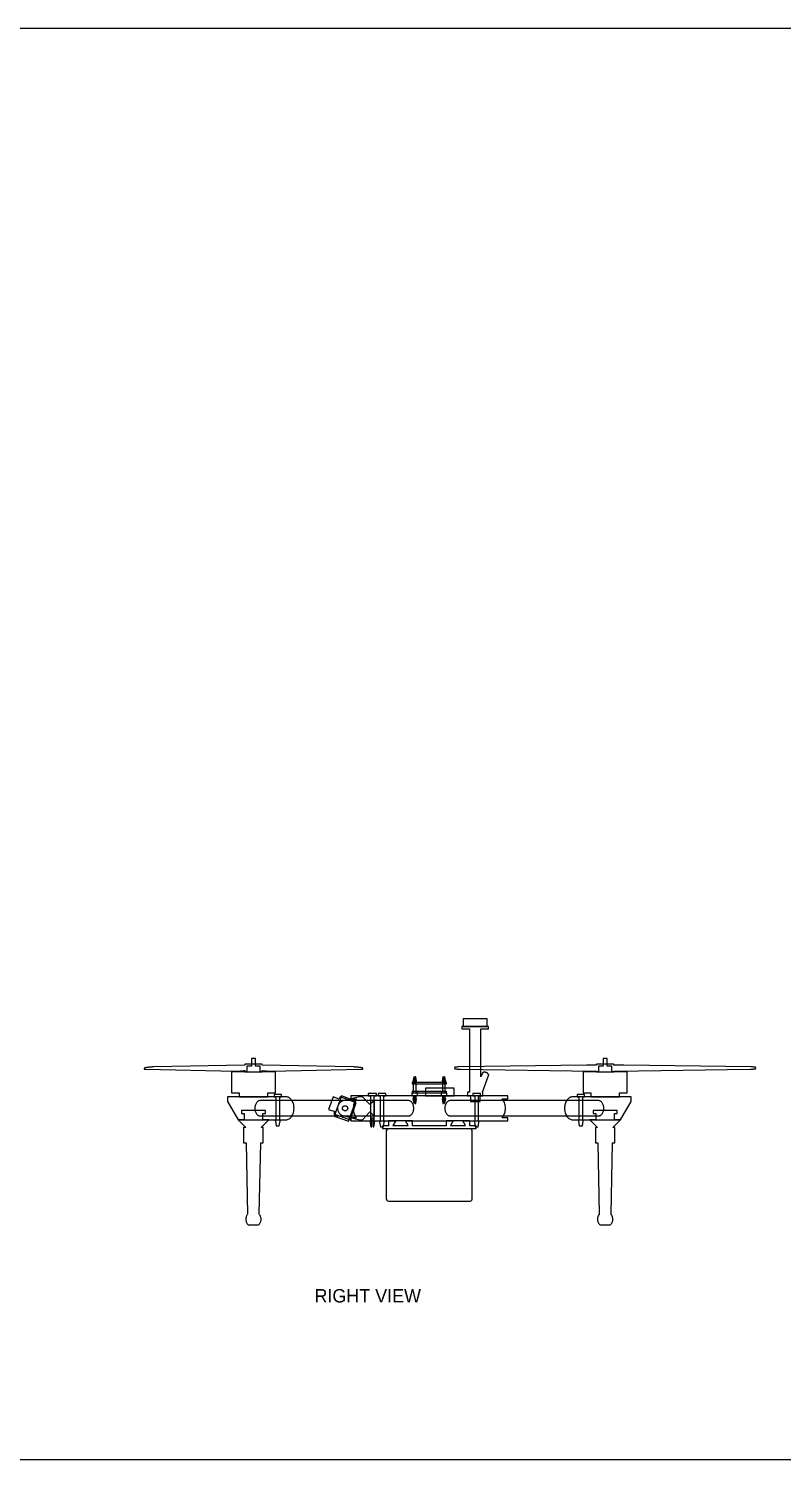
# Model space of a CAD drawing. Header units: millimetres. Extents: x -401 to 2363, y -354 to 1142.
# Drawn here: x 481 to 1269, y -354 to 1142 of the extents above; entities that cross this region are included whole.
import ezdxf

# ---------------------------------------------------------------- set-up
doc = ezdxf.new("R2010")
doc.units = ezdxf.units.MM
for name, color, linetype in [('BATTERY', 5, 'Continuous'), ('BATTERY_TRAY', 8, 'Continuous'), ('CAMERA', 7, 'Continuous'), ('CAMERA_CRADLE', 8, 'Continuous'), ('CAMERA_MOUNT', 8, 'Continuous'), ('FRAME', 7, 'Continuous'), ('GPS', 3, 'Continuous'), ('GPS_MAST', 8, 'Continuous'), ('HUB', 8, 'Continuous'), ('LEGS', 8, 'Continuous'), ('MOTOR_MOUNTS', 8, 'Continuous'), ('MOTORS', 9, 'Continuous'), ('PINS', 30, 'Continuous'), ('PROPS', 4, 'Continuous'), ('STACK', 3, 'Continuous'), ('STACK_PEGS', 30, 'Continuous'), ('TEXT', 7, 'Continuous'), ('TUBES', 7, 'Continuous'), ('VTX', 1, 'Continuous')]:
    doc.layers.add(name, color=color, linetype=linetype)

msp = doc.modelspace()

# ---------------------------------------------------------------- linework, layer by layer
at = {"layer": 'BATTERY'}
for p, q in [((855.5056, -9.63329), (855.0576, -10.7147)), ((855.0576, -10.7147), (855.0576, -81.8853)), ((856.3333, -8.80559), (855.5056, -9.63329)), ((857.4147, -8.35764), (856.3333, -8.80559)), ((942.5853, -8.35764), (857.4147, -8.35764)), ((943.6667, -8.80559), (942.5853, -8.35764)), ((944.4944, -9.63329), (943.6667, -8.80559)), ((944.9424, -10.7147), (944.4944, -9.63329)), ((944.9424, -81.8853), (944.9424, -10.7147)), ((855.0576, -81.8853), (855.5056, -82.9667)), ((855.5056, -82.9667), (856.3333, -83.7944)), ((856.3333, -83.7944), (857.4147, -84.2423)), ((857.4147, -84.2423), (942.5853, -84.2423)), ((942.5853, -84.2423), (943.6667, -83.7944)), ((943.6667, -83.7944), (944.4944, -82.9667)), ((944.4944, -82.9667), (944.9424, -81.8853))]:
    msp.add_line(p, q, dxfattribs=at)
at = {"layer": 'BATTERY_TRAY'}
for p, q in [((882.5, 0), (857.5, 0)), ((857.5, 0), (857.5, -5.29999)), ((882.5, -5.29999), (882.5, 0)), ((942.5, 0), (917.5, 0)), ((917.5, 0), (917.5, -5.29999)), ((942.5, -5.29999), (942.5, 0)), ((857.5, -5.29999), (851, -5.29999)), ((851, -5.29999), (851, -8.29999)), ((851, -8.29999), (949, -8.29999)), ((917.5, -5.29999), (882.5, -5.29999)), ((949, -5.29999), (942.5, -5.29999)), ((949, -8.29999), (949, -5.29999))]:
    msp.add_line(p, q, dxfattribs=at)
at = {"layer": 'CAMERA'}
for p, q in [((799.359, 25.0502), (794.571, 11.8945)), ((805.9369, 22.656), (799.359, 25.0502)), ((806.792, 25.0052), (805.9369, 22.656)), ((823.7064, 18.8489), (806.792, 25.0052)), ((817.2081, 0.99474), (823.7064, 18.8489)), ((794.571, 11.8945), (801.1486, 9.50032)), ((801.1486, 9.50032), (800.2936, 7.15109)), ((800.2936, 7.15109), (817.2081, 0.99474))]:
    msp.add_line(p, q, dxfattribs=at)
at = {"layer": 'CAMERA_CRADLE'}
for p, q in [((808.1763, 25.8848), (800.515, 4.83572)), ((823.2114, 20.4125), (808.1763, 25.8848)), ((815.5501, -0.63658), (823.2114, 20.4125)), ((800.515, 4.83572), (815.5501, -0.63658))]:
    msp.add_line(p, q, dxfattribs=at)
at = {"layer": 'CAMERA_MOUNT'}
for p, q in [((804.3445, 15.3223), (804.1537, 14.5607)), ((804.609, 16.0615), (804.3445, 15.3223)), ((804.9446, 16.7712), (804.609, 16.0615)), ((805.3483, 17.4445), (804.9446, 16.7712)), ((805.8159, 18.0751), (805.3483, 17.4445)), ((806.3432, 18.6568), (805.8159, 18.0751)), ((806.9249, 19.1841), (806.3432, 18.6568)), ((807.5554, 19.6517), (806.9249, 19.1841)), ((808.2288, 20.0554), (807.5554, 19.6517)), ((808.9385, 20.391), (808.2288, 20.0554)), ((809.6777, 20.6555), (808.9385, 20.391)), ((827, 25), (809.6777, 20.6555)), ((810.0908, 14.9092), (810.2871, 15.0871)), ((810.2871, 15.0871), (810.5, 15.245)), ((810.5, 15.245), (810.7272, 15.3812)), ((810.7272, 15.3812), (810.9668, 15.4945)), ((810.9668, 15.4945), (811.2162, 15.5837)), ((811.2162, 15.5837), (811.4733, 15.6481)), ((811.4733, 15.6481), (811.7354, 15.687)), ((811.7354, 15.687), (812, 15.7)), ((812, 15.7), (812.2646, 15.687)), ((812.2646, 15.687), (812.5267, 15.6481)), ((812.5267, 15.6481), (812.7838, 15.5837)), ((812.7838, 15.5837), (813.0332, 15.4945)), ((813.0332, 15.4945), (813.2728, 15.3812)), ((813.2728, 15.3812), (813.5, 15.245)), ((813.5, 15.245), (813.7129, 15.0871)), ((813.7129, 15.0871), (813.9092, 14.9092)), ((830, 25), (827, 25)), ((837.8, 16.8), (830, 25)), ((842.8, 21.3), (837.8, 16.8)), ((842.8, 4.7), (842.8, 21.3)), ((804.0385, 13.7841), (804, 13)), ((804, 13), (804.0385, 12.2159)), ((804.1537, 14.5607), (804.0385, 13.7841)), ((804.0385, 12.2159), (804.1537, 11.4393)), ((804.1537, 11.4393), (804.3445, 10.6777)), ((804.3445, 10.6777), (804.609, 9.93852)), ((804.609, 9.93852), (804.9446, 9.22882)), ((804.9446, 9.22882), (805.3483, 8.55544)), ((805.3483, 8.55544), (805.8159, 7.92485)), ((805.8159, 7.92485), (806.3432, 7.34314)), ((806.3432, 7.34314), (806.9249, 6.8159)), ((806.9249, 6.8159), (807.5554, 6.34824)), ((807.5554, 6.34824), (808.2288, 5.94463)), ((808.2288, 5.94463), (808.9385, 5.60896)), ((808.9385, 5.60896), (809.6777, 5.34447)), ((809.3, 13), (809.313, 13.2646)), ((809.313, 12.7354), (809.3, 13)), ((809.313, 13.2646), (809.3519, 13.5267)), ((809.3519, 12.4733), (809.313, 12.7354)), ((809.3519, 13.5267), (809.4163, 13.7838)), ((809.4163, 12.2162), (809.3519, 12.4733)), ((809.4163, 13.7838), (809.5055, 14.0332)), ((809.5055, 11.9668), (809.4163, 12.2162)), ((809.5055, 14.0332), (809.6188, 14.2728)), ((809.6188, 11.7272), (809.5055, 11.9668)), ((809.6188, 14.2728), (809.755, 14.5)), ((809.755, 11.5), (809.6188, 11.7272)), ((809.6777, 5.34447), (827, 1)), ((809.755, 14.5), (809.9129, 14.7129)), ((809.9129, 11.2871), (809.755, 11.5)), ((809.9129, 14.7129), (810.0908, 14.9092)), ((810.0908, 11.0908), (809.9129, 11.2871)), ((810.2871, 10.9129), (810.0908, 11.0908)), ((810.5, 10.755), (810.2871, 10.9129)), ((810.7272, 10.6188), (810.5, 10.755)), ((810.9668, 10.5055), (810.7272, 10.6188)), ((811.2162, 10.4163), (810.9668, 10.5055)), ((811.4733, 10.3519), (811.2162, 10.4163)), ((811.7354, 10.313), (811.4733, 10.3519)), ((812, 10.3), (811.7354, 10.313)), ((812.2646, 10.313), (812, 10.3)), ((812.5267, 10.3519), (812.2646, 10.313)), ((812.7838, 10.4163), (812.5267, 10.3519)), ((813.0332, 10.5055), (812.7838, 10.4163)), ((813.2728, 10.6188), (813.0332, 10.5055)), ((813.5, 10.755), (813.2728, 10.6188)), ((813.7129, 10.9129), (813.5, 10.755)), ((813.9092, 11.0908), (813.7129, 10.9129)), ((813.9092, 14.9092), (814.0871, 14.7129)), ((814.0871, 11.2871), (813.9092, 11.0908)), ((814.0871, 14.7129), (814.245, 14.5)), ((814.245, 11.5), (814.0871, 11.2871)), ((814.245, 14.5), (814.3812, 14.2728)), ((814.3812, 11.7272), (814.245, 11.5)), ((814.3812, 14.2728), (814.4945, 14.0332)), ((814.4945, 11.9668), (814.3812, 11.7272)), ((814.4945, 14.0332), (814.5837, 13.7838)), ((814.5837, 12.2162), (814.4945, 11.9668)), ((814.5837, 13.7838), (814.6481, 13.5267)), ((814.6481, 12.4733), (814.5837, 12.2162)), ((814.6481, 13.5267), (814.687, 13.2646)), ((814.687, 12.7354), (814.6481, 12.4733)), ((814.687, 13.2646), (814.7, 13)), ((814.7, 13), (814.687, 12.7354)), ((827, 1), (830, 1)), ((830, 1), (837.8, 9.2)), ((837.8, 9.2), (842.8, 4.7))]:
    msp.add_line(p, q, dxfattribs=at)
at = {"layer": 'FRAME'}
msp.add_lwpolyline([(-401.459, -353.99464), (2362.74204, -353.99464), (2362.74204, 1141.52666), (-401.459, 1141.52666)], close=True, dxfattribs=at)
at = {"layer": 'GPS'}
for p, q in [((960.5, 106.5), (935.5, 106.5)), ((935.5, 106.5), (935.5, 98.5)), ((960.5, 98.5), (960.5, 106.5)), ((935.5, 98.5), (960.5, 98.5))]:
    msp.add_line(p, q, dxfattribs=at)
at = {"layer": 'GPS_MAST'}
for p, q in [((962, 98.5), (934, 98.5)), ((934, 98.5), (934, 96)), ((934, 96), (942, 96)), ((942, 96), (942, 30)), ((954, 45.7283), (954, 96)), ((954, 96), (962, 96)), ((962, 96), (962, 98.5)), ((955.4351, 49.6711), (954, 45.7283)), ((955.5182, 49.8502), (955.4351, 49.6711)), ((955.6322, 50.0161), (955.5182, 49.8502)), ((955.776, 50.1672), (955.6322, 50.0161)), ((955.7246, 30), (962.0129, 47.2769)), ((955.9482, 50.3019), (955.776, 50.1672)), ((956.1471, 50.419), (955.9482, 50.3019)), ((956.3708, 50.5174), (956.1471, 50.419)), ((956.6172, 50.5961), (956.3708, 50.5174)), ((956.8839, 50.6544), (956.6172, 50.5961)), ((957.1683, 50.6917), (956.8839, 50.6544)), ((957.4677, 50.7076), (957.1683, 50.6917)), ((957.7791, 50.702), (957.4677, 50.7076)), ((958.0997, 50.675), (957.7791, 50.702)), ((958.4263, 50.6267), (958.0997, 50.675)), ((958.7558, 50.5578), (958.4263, 50.6267)), ((959.0849, 50.4687), (958.7558, 50.5578)), ((959.4106, 50.3605), (959.0849, 50.4687)), ((959.7297, 50.2341), (959.4106, 50.3605)), ((960.039, 50.0907), (959.7297, 50.2341)), ((960.3358, 49.9317), (960.039, 50.0907)), ((960.617, 49.7588), (960.3358, 49.9317)), ((960.8799, 49.5734), (960.617, 49.7588)), ((961.1221, 49.3775), (960.8799, 49.5734)), ((961.3412, 49.1729), (961.1221, 49.3775)), ((961.5351, 48.9615), (961.3412, 49.1729)), ((961.702, 48.7454), (961.5351, 48.9615)), ((961.8401, 48.5267), (961.702, 48.7454)), ((961.9482, 48.3076), (961.8401, 48.5267)), ((962.0253, 48.09), (961.9482, 48.3076)), ((962.0129, 47.2769), (962.0644, 47.4676)), ((962.0706, 47.8761), (962.0253, 48.09)), ((962.0644, 47.4676), (962.0837, 47.668)), ((962.0837, 47.668), (962.0706, 47.8761)), ((942, 30), (940, 30)), ((940, 30), (940, 26)), ((956, 30), (955.7246, 30)), ((956, 26), (956, 30)), ((940, 26), (943, 26)), ((943, 26), (943, 20)), ((943, 20), (953, 20)), ((953, 26), (956, 26)), ((953, 20), (953, 26))]:
    msp.add_line(p, q, dxfattribs=at)
at = {"layer": 'HUB'}
for p, q in [((982.0244, 26), (817.9756, 26)), ((817.9756, 26), (817.9756, 23)), ((817.9756, 23), (824.0037, 23)), ((820.6203, 15.4386), (820.4931, 14.2252)), ((820.8311, 16.6286), (820.6203, 15.4386)), ((821.1233, 17.7835), (820.8311, 16.6286)), ((821.4942, 18.8925), (821.1233, 17.7835)), ((821.9401, 19.9446), (821.4942, 18.8925)), ((822.4568, 20.9299), (821.9401, 19.9446)), ((823.0393, 21.8388), (822.4568, 20.9299)), ((823.682, 22.6626), (823.0393, 21.8388)), ((824.0037, 23), (823.682, 22.6626)), ((976.318, 22.6626), (975.9963, 23)), ((975.9963, 23), (982.0244, 23)), ((976.9607, 21.8388), (976.318, 22.6626)), ((977.5432, 20.9299), (976.9607, 21.8388)), ((978.0599, 19.9446), (977.5432, 20.9299)), ((978.5058, 18.8925), (978.0599, 19.9446)), ((978.8767, 17.7835), (978.5058, 18.8925)), ((979.1689, 16.6286), (978.8767, 17.7835)), ((979.3797, 15.4386), (979.1689, 16.6286)), ((979.5069, 14.2252), (979.3797, 15.4386)), ((982.0244, 23), (982.0244, 26)), ((824.0037, 3), (817.9756, 3)), ((817.9756, 3), (817.9756, 0)), ((817.9756, 0), (865, 0)), ((820.4931, 14.2252), (820.4505, 13)), ((820.4505, 13), (820.4931, 11.7748)), ((820.4931, 11.7748), (820.6203, 10.5614)), ((820.6203, 10.5614), (820.8311, 9.37143)), ((820.8311, 9.37143), (821.1233, 8.21645)), ((821.1233, 8.21645), (821.4942, 7.10753)), ((821.4942, 7.10753), (821.9401, 6.05536)), ((821.9401, 6.05536), (822.4568, 5.07008)), ((822.4568, 5.07008), (823.0393, 4.16116)), ((823.0393, 4.16116), (823.682, 3.33736)), ((823.682, 3.33736), (824.0037, 3)), ((865, 0), (862, -5)), ((875, 0), (925, 0)), ((878, -5), (875, 0)), ((925, 0), (922, -5)), ((938, -5), (935, 0)), ((935, 0), (982.0244, 0)), ((975.9963, 3), (976.318, 3.33736)), ((982.0244, 3), (975.9963, 3)), ((976.318, 3.33736), (976.9607, 4.16116)), ((976.9607, 4.16116), (977.5432, 5.07008)), ((977.5432, 5.07008), (978.0599, 6.05536)), ((978.0599, 6.05536), (978.5058, 7.10753)), ((978.5058, 7.10753), (978.8767, 8.21645)), ((978.8767, 8.21645), (979.1689, 9.37143)), ((979.1689, 9.37143), (979.3797, 10.5614)), ((979.3797, 10.5614), (979.5069, 11.7748)), ((979.5495, 13), (979.5069, 14.2252)), ((979.5069, 11.7748), (979.5495, 13)), ((982.0244, 0), (982.0244, 3)), ((862, -5), (878, -5)), ((922, -5), (938, -5))]:
    msp.add_line(p, q, dxfattribs=at)
at = {"layer": 'LEGS'}
for p, q in [((706.352, 1), (700.152, 1)), ((700.152, 1), (708.152, -7)), ((728.752, 10.8), (703.552, 10.8)), ((703.552, 10.8), (703.552, 7.59999)), ((703.552, 7.59999), (706.352, 7.59999)), ((706.352, 7.59999), (706.352, 1)), ((724.152, -7), (732.152, 1)), ((725.952, 1), (725.952, 7.59999)), ((725.952, 7.59999), (728.752, 7.59999)), ((732.152, 1), (725.952, 1)), ((728.752, 7.59999), (728.752, 10.8)), ((1074.048, 1), (1067.848, 1)), ((1067.848, 1), (1075.848, -7)), ((1096.448, 10.8), (1071.248, 10.8)), ((1071.248, 10.8), (1071.248, 7.59999)), ((1071.248, 7.59999), (1074.048, 7.59999)), ((1074.048, 7.59999), (1074.048, 1)), ((1091.848, -7), (1099.848, 1)), ((1093.648, 1), (1093.648, 7.59999)), ((1093.648, 7.59999), (1096.448, 7.59999)), ((1099.848, 1), (1093.648, 1)), ((1096.448, 7.59999), (1096.448, 10.8)), ((708.152, -7), (705.899, -7)), ((705.899, -7), (705.899, -23)), ((726.405, -7), (724.152, -7)), ((726.405, -23), (726.405, -7)), ((1075.848, -7), (1073.595, -7)), ((1073.595, -7), (1073.595, -23)), ((1094.101, -7), (1091.848, -7)), ((1094.101, -23), (1094.101, -7)), ((705.899, -23), (708.486, -23)), ((708.486, -23), (710.045, -97.8466)), ((722.26, -97.8466), (723.819, -23)), ((723.819, -23), (726.405, -23)), ((1073.595, -23), (1076.181, -23)), ((1076.181, -23), (1077.74, -97.8466)), ((1089.955, -97.8466), (1091.514, -23)), ((1091.514, -23), (1094.101, -23)), ((708.239, -101.826), (708.162, -102.607)), ((708.162, -102.607), (708.162, -103.393)), ((708.162, -103.393), (708.239, -104.174)), ((708.392, -101.056), (708.239, -101.826)), ((708.239, -104.174), (708.392, -104.944)), ((708.62, -100.305), (708.392, -101.056)), ((708.92, -99.5796), (708.62, -100.305)), ((709.29, -98.8872), (708.92, -99.5796)), ((709.727, -98.2344), (709.29, -98.8872)), ((710.045, -97.8466), (709.727, -98.2344)), ((722.578, -98.2344), (722.26, -97.8466)), ((723.014, -98.8872), (722.578, -98.2344)), ((723.384, -99.5796), (723.014, -98.8872)), ((723.685, -100.305), (723.384, -99.5796)), ((723.912, -101.056), (723.685, -100.305)), ((724.066, -101.826), (723.912, -101.056)), ((723.912, -104.944), (724.066, -104.174)), ((724.143, -102.607), (724.066, -101.826)), ((724.066, -104.174), (724.143, -103.393)), ((724.143, -103.393), (724.143, -102.607)), ((1075.934, -101.826), (1075.857, -102.607)), ((1075.857, -102.607), (1075.857, -103.393)), ((1075.857, -103.393), (1075.934, -104.174)), ((1076.088, -101.056), (1075.934, -101.826)), ((1075.934, -104.174), (1076.088, -104.944)), ((1076.315, -100.305), (1076.088, -101.056)), ((1076.616, -99.5796), (1076.315, -100.305)), ((1076.986, -98.8872), (1076.616, -99.5796)), ((1077.422, -98.2344), (1076.986, -98.8872)), ((1077.74, -97.8466), (1077.422, -98.2344)), ((1090.273, -98.2344), (1089.955, -97.8466)), ((1090.71, -98.8872), (1090.273, -98.2344)), ((1091.08, -99.5796), (1090.71, -98.8872)), ((1091.38, -100.305), (1091.08, -99.5796)), ((1091.608, -101.056), (1091.38, -100.305)), ((1091.761, -101.826), (1091.608, -101.056)), ((1091.608, -104.944), (1091.761, -104.174)), ((1091.838, -102.607), (1091.761, -101.826)), ((1091.761, -104.174), (1091.838, -103.393)), ((1091.838, -103.393), (1091.838, -102.607)), ((708.392, -104.944), (708.62, -105.695)), ((708.62, -105.695), (708.92, -106.42)), ((708.92, -106.42), (709.29, -107.113)), ((709.29, -107.113), (709.727, -107.766)), ((709.727, -107.766), (710.225, -108.372)), ((710.225, -108.372), (710.78, -108.928)), ((710.78, -108.928), (710.868, -109)), ((710.868, -109), (721.436, -109)), ((721.436, -109), (721.525, -108.928)), ((721.525, -108.928), (722.08, -108.372)), ((722.08, -108.372), (722.578, -107.766)), ((722.578, -107.766), (723.014, -107.113)), ((723.014, -107.113), (723.384, -106.42)), ((723.384, -106.42), (723.685, -105.695)), ((723.685, -105.695), (723.912, -104.944)), ((1076.088, -104.944), (1076.315, -105.695)), ((1076.315, -105.695), (1076.616, -106.42)), ((1076.616, -106.42), (1076.986, -107.113)), ((1076.986, -107.113), (1077.422, -107.766)), ((1077.422, -107.766), (1077.92, -108.372)), ((1077.92, -108.372), (1078.475, -108.928)), ((1078.475, -108.928), (1078.564, -109)), ((1078.564, -109), (1089.132, -109)), ((1089.132, -109), (1089.22, -108.928)), ((1089.22, -108.928), (1089.775, -108.372)), ((1089.775, -108.372), (1090.273, -107.766)), ((1090.273, -107.766), (1090.71, -107.113)), ((1090.71, -107.113), (1091.08, -106.42)), ((1091.08, -106.42), (1091.38, -105.695)), ((1091.38, -105.695), (1091.608, -104.944))]:
    msp.add_line(p, q, dxfattribs=at)
at = {"layer": 'MOTOR_MOUNTS'}
for p, q in [((750.093, 25), (689.152, 25)), ((689.152, 25), (689.152, 20)), ((689.152, 20), (700.152, 1)), ((750.925, 24.9422), (750.093, 25)), ((751.749, 24.7694), (750.925, 24.9422)), ((752.557, 24.4833), (751.749, 24.7694)), ((753.341, 24.0865), (752.557, 24.4833)), ((754.093, 23.5831), (753.341, 24.0865)), ((754.808, 22.9776), (754.093, 23.5831)), ((755.476, 22.2761), (754.808, 22.9776)), ((756.093, 21.4853), (755.476, 22.2761)), ((756.653, 20.6127), (756.093, 21.4853)), ((757.149, 19.6668), (756.653, 20.6127)), ((757.577, 18.6568), (757.149, 19.6668)), ((757.933, 17.5922), (757.577, 18.6568)), ((758.213, 16.4834), (757.933, 17.5922)), ((758.416, 15.3411), (758.213, 16.4834)), ((758.538, 14.1762), (758.416, 15.3411)), ((1041.584, 15.3411), (1041.462, 14.1762)), ((1041.787, 16.4834), (1041.584, 15.3411)), ((1042.067, 17.5922), (1041.787, 16.4834)), ((1042.423, 18.6568), (1042.067, 17.5922)), ((1042.851, 19.6668), (1042.423, 18.6568)), ((1043.347, 20.6127), (1042.851, 19.6668)), ((1043.907, 21.4853), (1043.347, 20.6127)), ((1044.524, 22.2761), (1043.907, 21.4853)), ((1045.192, 22.9776), (1044.524, 22.2761)), ((1045.907, 23.5831), (1045.192, 22.9776)), ((1046.659, 24.0865), (1045.907, 23.5831)), ((1047.443, 24.4833), (1046.659, 24.0865)), ((1048.251, 24.7694), (1047.443, 24.4833)), ((1049.075, 24.9422), (1048.251, 24.7694)), ((1049.907, 25), (1049.075, 24.9422)), ((1110.848, 25), (1049.907, 25)), ((1099.848, 1), (1110.848, 20)), ((1110.848, 20), (1110.848, 25)), ((700.152, 1), (750.093, 1)), ((750.093, 1), (750.925, 1.05777)), ((750.925, 1.05777), (751.749, 1.23058)), ((751.749, 1.23058), (752.557, 1.51671)), ((752.557, 1.51671), (753.341, 1.91344)), ((753.341, 1.91344), (754.093, 2.41693)), ((754.093, 2.41693), (754.808, 3.02235)), ((754.808, 3.02235), (755.476, 3.72386)), ((755.476, 3.72386), (756.093, 4.51471)), ((756.093, 4.51471), (756.653, 5.38727)), ((756.653, 5.38727), (757.149, 6.33315)), ((757.149, 6.33315), (757.577, 7.34323)), ((757.577, 7.34323), (757.933, 8.40779)), ((757.933, 8.40779), (758.213, 9.51657)), ((758.213, 9.51657), (758.416, 10.6589)), ((758.416, 10.6589), (758.538, 11.8238)), ((758.579, 13), (758.538, 14.1762)), ((758.538, 11.8238), (758.579, 13)), ((1041.462, 14.1762), (1041.421, 13)), ((1041.421, 13), (1041.462, 11.8238)), ((1041.462, 11.8238), (1041.584, 10.6589)), ((1041.584, 10.6589), (1041.787, 9.51657)), ((1041.787, 9.51657), (1042.067, 8.40779)), ((1042.067, 8.40779), (1042.423, 7.34323)), ((1042.423, 7.34323), (1042.851, 6.33315)), ((1042.851, 6.33315), (1043.347, 5.38727)), ((1043.347, 5.38727), (1043.907, 4.51471)), ((1043.907, 4.51471), (1044.524, 3.72386)), ((1044.524, 3.72386), (1045.192, 3.02235)), ((1045.192, 3.02235), (1045.907, 2.41693)), ((1045.907, 2.41693), (1046.659, 1.91344)), ((1046.659, 1.91344), (1047.443, 1.51671)), ((1047.443, 1.51671), (1048.251, 1.23058)), ((1048.251, 1.23058), (1049.075, 1.05777)), ((1049.075, 1.05777), (1049.907, 1)), ((1049.907, 1), (1099.848, 1))]:
    msp.add_line(p, q, dxfattribs=at)
at = {"layer": 'MOTORS'}
for p, q in [((718.152, 65), (714.152, 65)), ((714.152, 65), (714.152, 57)), ((718.152, 57), (718.152, 65)), ((1085.848, 65), (1081.848, 65)), ((1081.848, 65), (1081.848, 57)), ((1085.848, 57), (1085.848, 65)), ((709.152, 51), (693.152, 51)), ((693.152, 51), (693.152, 29)), ((714.152, 57), (709.152, 57)), ((709.152, 57), (709.152, 51)), ((723.152, 57), (718.152, 57)), ((723.152, 51), (723.152, 57)), ((739.152, 51), (723.152, 51)), ((739.152, 29), (739.152, 51)), ((1076.848, 51), (1060.848, 51)), ((1060.848, 51), (1060.848, 29)), ((1081.848, 57), (1076.848, 57)), ((1076.848, 57), (1076.848, 51)), ((1090.848, 57), (1085.848, 57)), ((1090.848, 51), (1090.848, 57)), ((1106.848, 51), (1090.848, 51)), ((1106.848, 29), (1106.848, 51)), ((693.152, 29), (701.152, 29)), ((701.152, 29), (701.152, 25)), ((701.152, 25), (731.152, 25)), ((731.152, 29), (739.152, 29)), ((731.152, 25), (731.152, 29)), ((1060.848, 29), (1068.848, 29)), ((1068.848, 29), (1068.848, 25)), ((1068.848, 25), (1098.848, 25)), ((1098.848, 29), (1106.848, 29)), ((1098.848, 25), (1098.848, 29))]:
    msp.add_line(p, q, dxfattribs=at)
at = {"layer": 'PINS'}
for p, q in [((745.562, 27.5), (737.654, 27.5)), ((737.654, 27.5), (737.654, 25)), ((737.654, 25), (739.608, 25)), ((739.608, 25), (739.608, 0.7)), ((743.608, 0.7), (743.608, 25)), ((743.608, 25), (745.562, 25)), ((745.562, 25), (745.562, 27.5)), ((844.75, 28.5), (836.25, 28.5)), ((836.25, 28.5), (836.25, 26)), ((836.25, 26), (838.5, 26)), ((838.5, 26), (838.5, -0.29999)), ((842.5, -0.29999), (842.5, 26)), ((842.5, 26), (844.75, 26)), ((844.75, 26), (844.75, 28.5)), ((854.4565, 28.5), (846.5486, 28.5)), ((846.5486, 28.5), (846.5486, 26)), ((846.5486, 26), (848.5025, 26)), ((848.5025, 26), (848.5025, -0.29999)), ((852.5025, -0.29999), (852.5025, 26)), ((852.5025, 26), (854.4565, 26)), ((854.4565, 26), (854.4565, 28.5)), ((953.4514, 28.5), (945.5435, 28.5)), ((945.5435, 28.5), (945.5435, 26)), ((945.5435, 26), (947.4975, 26)), ((947.4975, 26), (947.4975, -0.29999)), ((951.4975, -0.29999), (951.4975, 26)), ((951.4975, 26), (953.4514, 26)), ((953.4514, 26), (953.4514, 28.5)), ((1062.346, 27.5), (1054.438, 27.5)), ((1054.438, 27.5), (1054.438, 25)), ((1054.438, 25), (1056.392, 25)), ((1056.392, 25), (1056.392, 0.7)), ((1060.392, 0.7), (1060.392, 25)), ((1060.392, 25), (1062.346, 25)), ((1062.346, 25), (1062.346, 27.5)), ((739.608, 0.7), (739.017, 0.7)), ((739.017, 0.7), (739.204, -0.47501)), ((744.199, 0.7), (743.608, 0.7)), ((744.012, -0.47501), (744.199, 0.7)), ((839.8, 3), (841.2, 3)), ((839.8, -6.29999), (839.8, 3)), ((841.2, 3), (841.2, -6.29999)), ((1056.392, 0.7), (1055.801, 0.7)), ((1055.801, 0.7), (1055.988, -0.47501)), ((1060.983, 0.7), (1060.392, 0.7)), ((1060.796, -0.47501), (1060.983, 0.7)), ((739.204, -0.47501), (740.008, -5.29999)), ((740.008, -5.29999), (743.208, -5.29999)), ((743.208, -5.29999), (744.012, -0.47501)), ((838.5, -0.29999), (837.9, -0.29999)), ((837.9, -0.29999), (838.9, -6.29999)), ((838.9, -6.29999), (839.8, -6.29999)), ((841.2, -6.29999), (842.1, -6.29999)), ((842.1, -6.29999), (843.1, -0.29999)), ((843.1, -0.29999), (842.5, -0.29999)), ((848.5025, -0.29999), (847.9117, -0.29999)), ((847.9117, -0.29999), (848.0984, -1.47501)), ((848.0984, -1.47501), (848.9025, -6.29999)), ((848.9025, -6.29999), (852.1025, -6.29999)), ((852.1025, -6.29999), (852.9067, -1.47501)), ((853.0934, -0.29999), (852.5025, -0.29999)), ((852.9067, -1.47501), (853.0934, -0.29999)), ((947.4975, -0.29999), (946.9066, -0.29999)), ((946.9066, -0.29999), (947.0933, -1.47501)), ((947.0933, -1.47501), (947.8975, -6.29999)), ((947.8975, -6.29999), (951.0975, -6.29999)), ((951.0975, -6.29999), (951.9016, -1.47501)), ((952.0883, -0.29999), (951.4975, -0.29999)), ((951.9016, -1.47501), (952.0883, -0.29999)), ((1055.988, -0.47501), (1056.792, -5.29999)), ((1056.792, -5.29999), (1059.992, -5.29999)), ((1059.992, -5.29999), (1060.796, -0.47501))]:
    msp.add_line(p, q, dxfattribs=at)
at = {"layer": 'PROPS'}
for p, q in [((601.912, 54.8416), (601.886, 54.7809)), ((601.886, 54.7809), (601.96, 54.0382)), ((601.996, 54.9074), (601.912, 54.8416)), ((601.96, 54.0382), (601.992, 53.9832)), ((601.992, 53.9832), (602.081, 53.9343)), ((602.135, 54.9777), (601.996, 54.9074)), ((602.081, 53.9343), (602.226, 53.8922)), ((602.33, 55.0518), (602.135, 54.9777)), ((602.226, 53.8922), (602.426, 53.8572)), ((602.578, 55.129), (602.33, 55.0518)), ((602.426, 53.8572), (602.679, 53.8296)), ((602.877, 55.2084), (602.578, 55.129)), ((602.679, 53.8296), (602.983, 53.8096)), ((603.223, 55.2895), (602.877, 55.2084)), ((602.983, 53.8096), (603.334, 53.7976)), ((603.615, 55.3713), (603.223, 55.2895)), ((603.334, 53.7976), (697.891, 51.8211)), ((604.047, 55.4532), (603.615, 55.3713)), ((604.516, 55.5343), (604.047, 55.4532)), ((605.017, 55.6137), (604.516, 55.5343)), ((605.545, 55.6909), (605.017, 55.6137)), ((606.096, 55.765), (605.545, 55.6909)), ((606.664, 55.8353), (606.096, 55.765)), ((607.243, 55.9011), (606.664, 55.8353)), ((607.828, 55.9618), (607.243, 55.9011)), ((608.413, 56.0168), (607.828, 55.9618)), ((608.993, 56.0657), (608.413, 56.0168)), ((609.563, 56.1078), (608.993, 56.0657)), ((610.115, 56.1428), (609.563, 56.1078)), ((610.646, 56.1704), (610.115, 56.1428)), ((611.15, 56.1903), (610.646, 56.1704)), ((611.623, 56.2024), (611.15, 56.1903)), ((707.152, 58.0176), (611.623, 56.2024)), ((697.891, 51.8211), (698.749, 51.8081)), ((698.749, 51.8081), (699.421, 51.8173)), ((699.421, 51.8173), (699.75, 51.8081)), ((699.75, 51.8081), (700.324, 51.8211)), ((700.324, 51.8211), (701.005, 51.86)), ((701.005, 51.86), (701.735, 51.9204)), ((701.735, 51.9204), (701.805, 51.9245)), ((701.805, 51.9245), (702.951, 52.0138)), ((702.951, 52.0138), (704.144, 52.1272)), ((704.144, 52.1272), (705.371, 52.2636)), ((705.371, 52.2636), (706.622, 52.4216)), ((706.622, 52.4216), (707.152, 52.4966)), ((725.152, 59), (707.152, 59)), ((707.152, 59), (707.152, 58.0176)), ((707.152, 52.4966), (707.152, 51)), ((707.152, 51), (725.152, 51)), ((725.152, 58.0176), (725.152, 59)), ((820.6819, 56.2024), (725.152, 58.0176)), ((725.152, 52.4966), (725.683, 52.4216)), ((725.152, 51), (725.152, 52.4966)), ((725.683, 52.4216), (726.933, 52.2636)), ((726.933, 52.2636), (728.161, 52.1272)), ((728.161, 52.1272), (729.353, 52.0138)), ((729.353, 52.0138), (730.5, 51.9245)), ((730.5, 51.9245), (730.569, 51.9204)), ((730.569, 51.9204), (731.3, 51.86)), ((731.3, 51.86), (731.98, 51.8211)), ((731.98, 51.8211), (732.555, 51.8081)), ((732.555, 51.8081), (732.884, 51.8173)), ((732.884, 51.8173), (733.556, 51.8081)), ((733.556, 51.8081), (734.413, 51.8211)), ((734.413, 51.8211), (828.9704, 53.7976)), ((821.1543, 56.1903), (820.6819, 56.2024)), ((821.6583, 56.1704), (821.1543, 56.1903)), ((822.1892, 56.1428), (821.6583, 56.1704)), ((822.7419, 56.1078), (822.1892, 56.1428)), ((823.311, 56.0657), (822.7419, 56.1078)), ((823.891, 56.0168), (823.311, 56.0657)), ((824.4764, 55.9618), (823.891, 56.0168)), ((825.0615, 55.9011), (824.4764, 55.9618)), ((825.6407, 55.8353), (825.0615, 55.9011)), ((826.2084, 55.765), (825.6407, 55.8353)), ((826.7591, 55.6909), (826.2084, 55.765)), ((827.2876, 55.6137), (826.7591, 55.6909)), ((827.7887, 55.5343), (827.2876, 55.6137)), ((828.2576, 55.4532), (827.7887, 55.5343)), ((828.6898, 55.3713), (828.2576, 55.4532)), ((829.0812, 55.2895), (828.6898, 55.3713)), ((828.9704, 53.7976), (829.3217, 53.8096)), ((829.4279, 55.2084), (829.0812, 55.2895)), ((829.3217, 53.8096), (829.6254, 53.8296)), ((829.7267, 55.129), (829.4279, 55.2084)), ((829.6254, 53.8296), (829.8785, 53.8572)), ((829.9747, 55.0518), (829.7267, 55.129)), ((829.8785, 53.8572), (830.0786, 53.8922)), ((830.1694, 54.9777), (829.9747, 55.0518)), ((830.0786, 53.8922), (830.2238, 53.9343)), ((830.309, 54.9074), (830.1694, 54.9777)), ((830.2238, 53.9343), (830.3126, 53.9832)), ((830.3921, 54.8416), (830.309, 54.9074)), ((830.3126, 53.9832), (830.3442, 54.0382)), ((830.3442, 54.0382), (830.418, 54.7809)), ((830.418, 54.7809), (830.3921, 54.8416)), ((926.2509, 55.4532), (926.2364, 54.7105)), ((926.2364, 54.7105), (926.2888, 54.6286)), ((926.2562, 55.5343), (926.2509, 55.4532)), ((926.3192, 55.6137), (926.2562, 55.5343)), ((926.2888, 54.6286), (926.3985, 54.5468)), ((926.4392, 55.6909), (926.3192, 55.6137)), ((926.3985, 54.5468), (926.5643, 54.4657)), ((926.6151, 55.765), (926.4392, 55.6909)), ((926.5643, 54.4657), (926.7847, 54.3862)), ((926.8453, 55.8353), (926.6151, 55.765)), ((926.7847, 54.3862), (927.0576, 54.3091)), ((927.1275, 55.9011), (926.8453, 55.8353)), ((927.0576, 54.3091), (927.3802, 54.235)), ((927.4589, 55.9618), (927.1275, 55.9011)), ((927.3802, 54.235), (927.7496, 54.1647)), ((927.8365, 56.0168), (927.4589, 55.9618)), ((927.7496, 54.1647), (928.1621, 54.0989)), ((928.2564, 56.0657), (927.8365, 56.0168)), ((928.1621, 54.0989), (928.6138, 54.0382)), ((928.7149, 56.1078), (928.2564, 56.0657)), ((928.6138, 54.0382), (929.1003, 53.9832)), ((929.2073, 56.1428), (928.7149, 56.1078)), ((929.1003, 53.9832), (929.617, 53.9343)), ((929.7289, 56.1704), (929.2073, 56.1428)), ((929.617, 53.9343), (930.1589, 53.8922)), ((930.2748, 56.1903), (929.7289, 56.1704)), ((930.1589, 53.8922), (930.7207, 53.8572)), ((930.8397, 56.2024), (930.2748, 56.1903)), ((930.7207, 53.8572), (931.297, 53.8296)), ((1064.368, 58.1133), (930.8397, 56.2024)), ((931.297, 53.8296), (931.8823, 53.8096)), ((931.8823, 53.8096), (932.471, 53.7976)), ((932.471, 53.7976), (1072.449, 51.8211)), ((1066.435, 58.1789), (1064.368, 58.1133)), ((1066.999, 58.1919), (1066.435, 58.1789)), ((1067.671, 58.1789), (1066.999, 58.1919)), ((1067.955, 58.1646), (1067.671, 58.1789)), ((1068.956, 58.1789), (1067.955, 58.1646)), ((1070.209, 58.1919), (1068.956, 58.1789)), ((1071.48, 58.1789), (1070.209, 58.1919)), ((1072.755, 58.14), (1071.48, 58.1789)), ((1072.449, 51.8211), (1073.72, 51.8081)), ((1074.022, 58.0755), (1072.755, 58.14)), ((1073.72, 51.8081), (1074.849, 51.8198)), ((1074.849, 58.0164), (1074.022, 58.0755)), ((1092.847, 59), (1074.849, 59)), ((1074.849, 59), (1074.849, 58.0164)), ((1074.849, 51.8198), (1074.849, 51)), ((1074.849, 51), (1092.847, 51)), ((1092.847, 58.0164), (1092.847, 59)), ((1093.673, 58.0755), (1092.847, 58.0164)), ((1092.847, 51.8198), (1093.976, 51.8081)), ((1092.847, 51), (1092.847, 51.8198)), ((1094.941, 58.14), (1093.673, 58.0755)), ((1093.976, 51.8081), (1095.246, 51.8211)), ((1096.216, 58.1789), (1094.941, 58.14)), ((1095.246, 51.8211), (1235.225, 53.7976)), ((1097.486, 58.1919), (1096.216, 58.1789)), ((1098.74, 58.1789), (1097.486, 58.1919)), ((1099.741, 58.1646), (1098.74, 58.1789)), ((1100.025, 58.1789), (1099.741, 58.1646)), ((1100.696, 58.1919), (1100.025, 58.1789)), ((1101.26, 58.1789), (1100.696, 58.1919)), ((1103.327, 58.1133), (1101.26, 58.1789)), ((1236.856, 56.2024), (1103.327, 58.1133)), ((1235.225, 53.7976), (1235.813, 53.8096)), ((1235.813, 53.8096), (1236.399, 53.8296)), ((1236.399, 53.8296), (1236.975, 53.8572)), ((1237.421, 56.1903), (1236.856, 56.2024)), ((1236.975, 53.8572), (1237.537, 53.8922)), ((1237.967, 56.1704), (1237.421, 56.1903)), ((1237.537, 53.8922), (1238.078, 53.9343)), ((1238.488, 56.1428), (1237.967, 56.1704)), ((1238.078, 53.9343), (1238.595, 53.9832)), ((1238.981, 56.1078), (1238.488, 56.1428)), ((1238.595, 53.9832), (1239.082, 54.0382)), ((1239.439, 56.0657), (1238.981, 56.1078)), ((1239.082, 54.0382), (1239.533, 54.0989)), ((1239.859, 56.0168), (1239.439, 56.0657)), ((1239.533, 54.0989), (1239.946, 54.1647)), ((1240.237, 55.9618), (1239.859, 56.0168)), ((1239.946, 54.1647), (1240.315, 54.235)), ((1240.568, 55.9011), (1240.237, 55.9618)), ((1240.315, 54.235), (1240.638, 54.3091)), ((1240.85, 55.8353), (1240.568, 55.9011)), ((1240.638, 54.3091), (1240.911, 54.3862)), ((1241.08, 55.765), (1240.85, 55.8353)), ((1240.911, 54.3862), (1241.131, 54.4657)), ((1241.256, 55.6909), (1241.08, 55.765)), ((1241.131, 54.4657), (1241.297, 54.5468)), ((1241.376, 55.6137), (1241.256, 55.6909)), ((1241.297, 54.5468), (1241.407, 54.6286)), ((1241.439, 55.5343), (1241.376, 55.6137)), ((1241.407, 54.6286), (1241.459, 54.7105)), ((1241.445, 55.4532), (1241.439, 55.5343)), ((1241.459, 54.7105), (1241.445, 55.4532))]:
    msp.add_line(p, q, dxfattribs=at)
at = {"layer": 'STACK'}
for p, q in [((918, 40.1), (882, 40.1)), ((882, 40.1), (882, 38.5)), ((882, 38.5), (918, 38.5)), ((918, 30.6), (882, 30.6)), ((882, 30.6), (882, 29)), ((918, 38.5), (918, 40.1)), ((918, 29), (918, 30.6)), ((882, 29), (918, 29))]:
    msp.add_line(p, q, dxfattribs=at)
at = {"layer": 'STACK_PEGS'}
for p, q in [((883.7, 45.9), (882.8, 40.9)), ((884.2, 45.9), (883.7, 45.9)), ((884.2, 38.9), (884.2, 45.9)), ((885.8, 45.9), (885.3, 45.9)), ((885.3, 45.9), (885.3, 38.9)), ((886.7, 40.9), (885.8, 45.9)), ((914.2, 45.9), (913.3, 40.9)), ((914.7, 45.9), (914.2, 45.9)), ((914.7, 38.9), (914.7, 45.9)), ((916.3, 45.9), (915.8, 45.9)), ((915.8, 45.9), (915.8, 38.9)), ((917.2, 40.9), (916.3, 45.9)), ((882.8, 40.9), (883.3, 40.9)), ((883.3, 40.9), (883.3, 29.2)), ((885.3, 38.9), (884.2, 38.9)), ((886.2, 29.2), (886.2, 40.9)), ((886.2, 40.9), (886.7, 40.9)), ((913.3, 40.9), (913.8, 40.9)), ((913.8, 40.9), (913.8, 29.2)), ((915.8, 38.9), (914.7, 38.9)), ((916.7, 29.2), (916.7, 40.9)), ((916.7, 40.9), (917.2, 40.9)), ((883.3, 29.2), (881.75, 29.2)), ((881.75, 29.2), (881.75, 26.2)), ((881.75, 26.2), (883.3, 26.2)), ((883.3, 23), (882.8, 23)), ((882.8, 23), (883.7, 18)), ((883.3, 26.2), (883.3, 23)), ((883.7, 18), (884.2, 18)), ((884.2, 25.5), (885.3, 25.5)), ((884.2, 18), (884.2, 25.5)), ((885.3, 25.5), (885.3, 18)), ((885.3, 18), (885.8, 18)), ((885.8, 18), (886.7, 23)), ((887.75, 29.2), (886.2, 29.2)), ((886.2, 23), (886.2, 26.2)), ((886.2, 26.2), (887.75, 26.2)), ((886.7, 23), (886.2, 23)), ((887.75, 26.2), (887.75, 29.2)), ((913.8, 29.2), (912.25, 29.2)), ((912.25, 29.2), (912.25, 26.2)), ((912.25, 26.2), (913.8, 26.2)), ((913.8, 23), (913.3, 23)), ((913.3, 23), (914.2, 18)), ((913.8, 26.2), (913.8, 23)), ((914.2, 18), (914.7, 18)), ((914.7, 25.5), (915.8, 25.5)), ((914.7, 18), (914.7, 25.5)), ((915.8, 25.5), (915.8, 18)), ((915.8, 18), (916.3, 18)), ((916.3, 18), (917.2, 23)), ((918.25, 29.2), (916.7, 29.2)), ((916.7, 23), (916.7, 26.2)), ((916.7, 26.2), (918.25, 26.2)), ((917.2, 23), (916.7, 23)), ((918.25, 26.2), (918.25, 29.2))]:
    msp.add_line(p, q, dxfattribs=at)
at = {"layer": 'TUBES'}
for p, q in [((717.81, 15.3223), (717.675, 14.5607)), ((717.997, 16.0615), (717.81, 15.3223)), ((718.234, 16.7712), (717.997, 16.0615)), ((718.52, 17.4445), (718.234, 16.7712)), ((718.85, 18.0751), (718.52, 17.4445)), ((719.223, 18.6568), (718.85, 18.0751)), ((719.635, 19.1841), (719.223, 18.6568)), ((720.081, 19.6517), (719.635, 19.1841)), ((720.557, 20.0554), (720.081, 19.6517)), ((721.059, 20.391), (720.557, 20.0554)), ((721.581, 20.6555), (721.059, 20.391)), ((722.12, 20.8463), (721.581, 20.6555)), ((722.669, 20.9615), (722.12, 20.8463)), ((723.223, 21), (722.669, 20.9615)), ((878.0797, 21), (723.223, 21)), ((878.6342, 20.9615), (878.0797, 21)), ((879.1833, 20.8463), (878.6342, 20.9615)), ((879.7218, 20.6555), (879.1833, 20.8463)), ((880.2445, 20.391), (879.7218, 20.6555)), ((880.7463, 20.0554), (880.2445, 20.391)), ((881.2225, 19.6517), (880.7463, 20.0554)), ((881.6684, 19.1841), (881.2225, 19.6517)), ((882.0797, 18.6568), (881.6684, 19.1841)), ((882.4525, 18.0751), (882.0797, 18.6568)), ((882.7832, 17.4445), (882.4525, 18.0751)), ((883.0686, 16.7712), (882.7832, 17.4445)), ((883.306, 16.0615), (883.0686, 16.7712)), ((883.493, 15.3223), (883.306, 16.0615)), ((883.6279, 14.5607), (883.493, 15.3223)), ((916.507, 15.3223), (916.3721, 14.5607)), ((916.694, 16.0615), (916.507, 15.3223)), ((916.9314, 16.7712), (916.694, 16.0615)), ((917.2168, 17.4445), (916.9314, 16.7712)), ((917.5475, 18.0751), (917.2168, 17.4445)), ((917.9203, 18.6568), (917.5475, 18.0751)), ((918.3316, 19.1841), (917.9203, 18.6568)), ((918.7775, 19.6517), (918.3316, 19.1841)), ((919.2537, 20.0554), (918.7775, 19.6517)), ((919.7555, 20.391), (919.2537, 20.0554)), ((920.2782, 20.6555), (919.7555, 20.391)), ((920.8167, 20.8463), (920.2782, 20.6555)), ((921.3658, 20.9615), (920.8167, 20.8463)), ((921.9203, 21), (921.3658, 20.9615)), ((1076.777, 21), (921.9203, 21)), ((1077.331, 20.9615), (1076.777, 21)), ((1077.88, 20.8463), (1077.331, 20.9615)), ((1078.419, 20.6555), (1077.88, 20.8463)), ((1078.941, 20.391), (1078.419, 20.6555)), ((1079.443, 20.0554), (1078.941, 20.391)), ((1079.919, 19.6517), (1079.443, 20.0554)), ((1080.365, 19.1841), (1079.919, 19.6517)), ((1080.777, 18.6568), (1080.365, 19.1841)), ((1081.15, 18.0751), (1080.777, 18.6568)), ((1081.48, 17.4445), (1081.15, 18.0751)), ((1081.766, 16.7712), (1081.48, 17.4445)), ((1082.003, 16.0615), (1081.766, 16.7712)), ((1082.19, 15.3223), (1082.003, 16.0615)), ((1082.325, 14.5607), (1082.19, 15.3223)), ((717.594, 13.7841), (717.566, 13)), ((717.566, 13), (717.594, 12.2159)), ((717.675, 14.5607), (717.594, 13.7841)), ((717.594, 12.2159), (717.675, 11.4393)), ((717.675, 11.4393), (717.81, 10.6777)), ((717.81, 10.6777), (717.997, 9.93852)), ((717.997, 9.93852), (718.234, 9.22882)), ((718.234, 9.22882), (718.52, 8.55544)), ((718.52, 8.55544), (718.85, 7.92485)), ((718.85, 7.92485), (719.223, 7.34314)), ((719.223, 7.34314), (719.635, 6.8159)), ((719.635, 6.8159), (720.081, 6.34824)), ((720.081, 6.34824), (720.557, 5.94463)), ((720.557, 5.94463), (721.059, 5.60896)), ((721.059, 5.60896), (721.581, 5.34447)), ((721.581, 5.34447), (722.12, 5.15372)), ((722.12, 5.15372), (722.669, 5.03851)), ((722.669, 5.03851), (723.223, 5)), ((723.223, 5), (878.0797, 5)), ((878.0797, 5), (878.6342, 5.03851)), ((878.6342, 5.03851), (879.1833, 5.15372)), ((879.1833, 5.15372), (879.7218, 5.34447)), ((879.7218, 5.34447), (880.2445, 5.60896)), ((880.2445, 5.60896), (880.7463, 5.94463)), ((880.7463, 5.94463), (881.2225, 6.34824)), ((881.2225, 6.34824), (881.6684, 6.8159)), ((881.6684, 6.8159), (882.0797, 7.34314)), ((882.0797, 7.34314), (882.4525, 7.92485)), ((882.4525, 7.92485), (882.7832, 8.55544)), ((882.7832, 8.55544), (883.0686, 9.22882)), ((883.0686, 9.22882), (883.306, 9.93852)), ((883.306, 9.93852), (883.493, 10.6777)), ((883.493, 10.6777), (883.6279, 11.4393)), ((883.7093, 13.7841), (883.6279, 14.5607)), ((883.6279, 11.4393), (883.7093, 12.2159)), ((883.7366, 13), (883.7093, 13.7841)), ((883.7093, 12.2159), (883.7366, 13)), ((916.2907, 13.7841), (916.2634, 13)), ((916.2634, 13), (916.2907, 12.2159)), ((916.3721, 14.5607), (916.2907, 13.7841)), ((916.2907, 12.2159), (916.3721, 11.4393)), ((916.3721, 11.4393), (916.507, 10.6777)), ((916.507, 10.6777), (916.694, 9.93852)), ((916.694, 9.93852), (916.9314, 9.22882)), ((916.9314, 9.22882), (917.2168, 8.55544)), ((917.2168, 8.55544), (917.5475, 7.92485)), ((917.5475, 7.92485), (917.9203, 7.34314)), ((917.9203, 7.34314), (918.3316, 6.8159)), ((918.3316, 6.8159), (918.7775, 6.34824)), ((918.7775, 6.34824), (919.2537, 5.94463)), ((919.2537, 5.94463), (919.7555, 5.60896)), ((919.7555, 5.60896), (920.2782, 5.34447)), ((920.2782, 5.34447), (920.8167, 5.15372)), ((920.8167, 5.15372), (921.3658, 5.03851)), ((921.3658, 5.03851), (921.9203, 4.99998)), ((921.9203, 4.99998), (1076.777, 4.99998)), ((1076.777, 4.99998), (1077.331, 5.03851)), ((1077.331, 5.03851), (1077.88, 5.15372)), ((1077.88, 5.15372), (1078.419, 5.34447)), ((1078.419, 5.34447), (1078.941, 5.60896)), ((1078.941, 5.60896), (1079.443, 5.94463)), ((1079.443, 5.94463), (1079.919, 6.34824)), ((1079.919, 6.34824), (1080.365, 6.8159)), ((1080.365, 6.8159), (1080.777, 7.34314)), ((1080.777, 7.34314), (1081.15, 7.92485)), ((1081.15, 7.92485), (1081.48, 8.55544)), ((1081.48, 8.55544), (1081.766, 9.22882)), ((1081.766, 9.22882), (1082.003, 9.93852)), ((1082.003, 9.93852), (1082.19, 10.6777)), ((1082.19, 10.6777), (1082.325, 11.4393)), ((1082.406, 13.7841), (1082.325, 14.5607)), ((1082.325, 11.4393), (1082.406, 12.2159)), ((1082.434, 13), (1082.406, 13.7841)), ((1082.406, 12.2159), (1082.434, 13))]:
    msp.add_line(p, q, dxfattribs=at)
at = {"layer": 'VTX'}
for p, q in [((926, 34), (896, 34)), ((896, 34), (896, 26)), ((926, 26), (926, 34)), ((896, 26), (926, 26))]:
    msp.add_line(p, q, dxfattribs=at)

# ---------------------------------------------------------------- texts
at = {"layer": 'TEXT'}
msp.add_text('RIGHT VIEW', height=14, dxfattribs=at).set_placement((780, -190))

doc.saveas('drawing.dxf')
